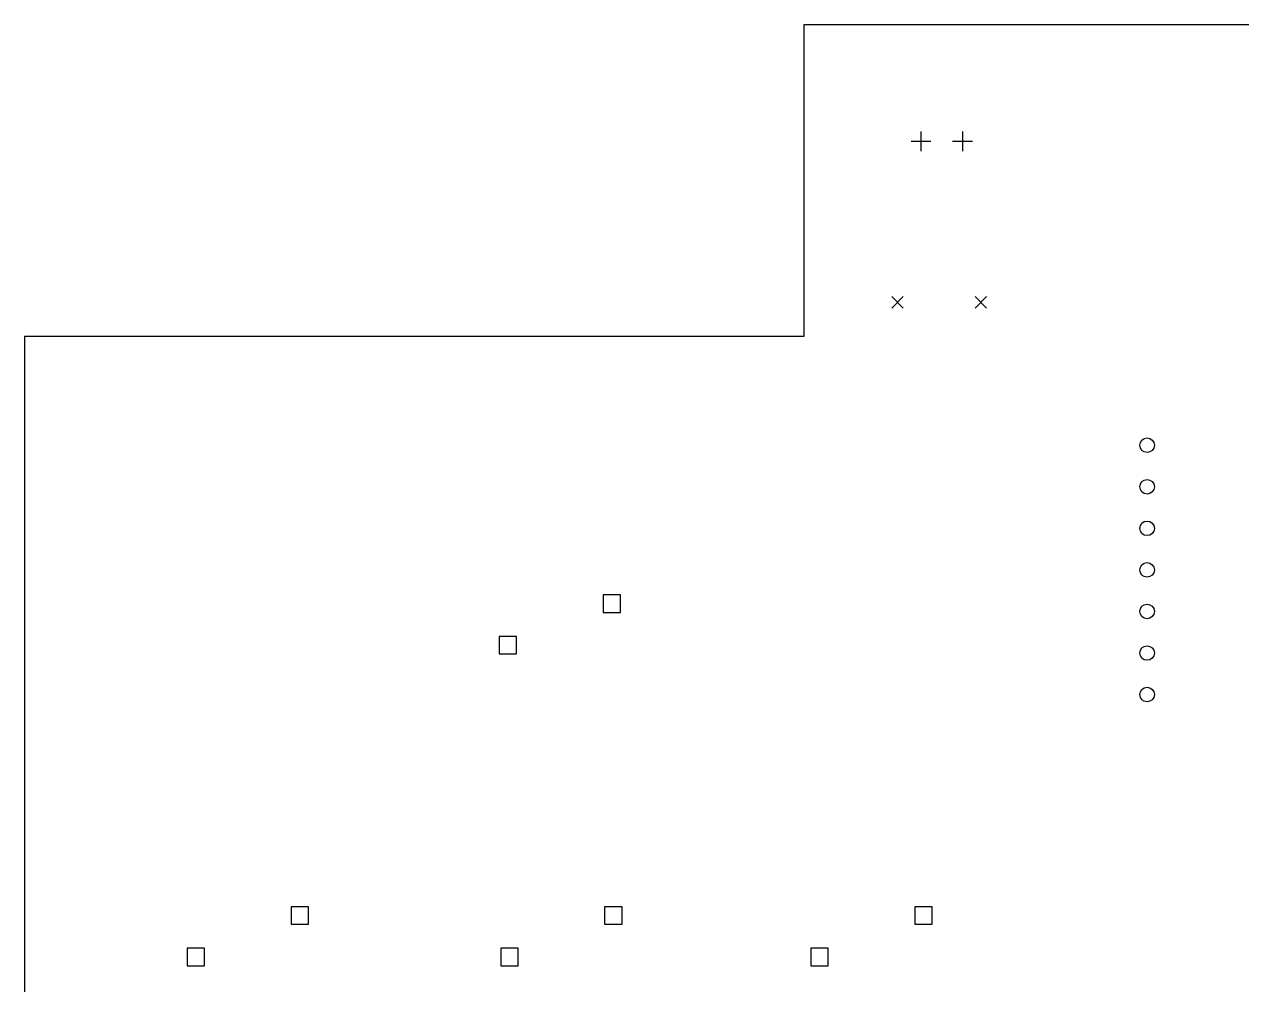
# Model space of a CAD drawing. Header units: millimetres. Extents: x 87 to 238, y -159 to -43.
# Drawn here: x 88.1 to 162.5, y -101.5 to -42.9 of the extents above; entities that cross this region are included whole.
import ezdxf

# ---------------------------------------------------------------- set-up
doc = ezdxf.new("R2010")
doc.units = ezdxf.units.MM
doc.layers.add('BLACK', color=250, linetype='CONTINUOUS')

msp = doc.modelspace()

# ---------------------------------------------------------------- linework, layer by layer
at = {"layer": 'BLACK', "linetype": 'CONTINUOUS'}
for p, q in [((135.73125, -42.8625), (192.88125, -42.8625)), ((135.73125, -61.9125), (135.73125, -42.8625)), ((142.875, -49.40125), (142.875, -50.61125)), ((145.415, -49.40125), (145.415, -50.61125)), ((142.27, -50.00625), (143.48, -50.00625)), ((144.81, -50.00625), (146.02, -50.00625)), ((141.09625, -59.502606), (141.79625, -60.202606)), ((141.79625, -59.502606), (141.09625, -60.202606)), ((146.17625, -59.502606), (146.87625, -60.202606)), ((146.87625, -59.502606), (146.17625, -60.202606)), ((88.10625, -61.9125), (88.10625, -142.875)), ((88.10625, -61.9125), (135.73125, -61.9125)), ((124.514085, -77.733415), (123.453415, -77.733415)), ((123.453415, -77.733415), (123.453415, -78.794085)), ((124.514085, -78.794085), (124.514085, -77.733415)), ((123.453415, -78.794085), (124.514085, -78.794085)), ((118.164085, -80.273415), (117.103415, -80.273415)), ((117.103415, -80.273415), (117.103415, -81.334085)), ((118.164085, -81.334085), (118.164085, -80.273415)), ((117.103415, -81.334085), (118.164085, -81.334085)), ((105.464085, -96.783415), (104.403415, -96.783415)), ((104.403415, -96.783415), (104.403415, -97.844085)), ((105.464085, -97.844085), (105.464085, -96.783415)), ((124.612835, -96.783415), (123.552165, -96.783415)), ((123.552165, -96.783415), (123.552165, -97.844085)), ((124.612835, -97.844085), (124.612835, -96.783415)), ((143.564085, -96.783415), (142.503415, -96.783415)), ((142.503415, -96.783415), (142.503415, -97.844085)), ((143.564085, -97.844085), (143.564085, -96.783415)), ((104.403415, -97.844085), (105.464085, -97.844085)), ((123.552165, -97.844085), (124.612835, -97.844085)), ((142.503415, -97.844085), (143.564085, -97.844085)), ((99.114085, -99.323415), (98.053415, -99.323415)), ((98.053415, -99.323415), (98.053415, -100.384085)), ((99.114085, -100.384085), (99.114085, -99.323415)), ((118.262835, -99.323415), (117.202165, -99.323415)), ((117.202165, -99.323415), (117.202165, -100.384085)), ((118.262835, -100.384085), (118.262835, -99.323415)), ((137.214085, -99.323415), (136.153415, -99.323415)), ((136.153415, -99.323415), (136.153415, -100.384085)), ((137.214085, -100.384085), (137.214085, -99.323415)), ((98.053415, -100.384085), (99.114085, -100.384085)), ((117.202165, -100.384085), (118.262835, -100.384085)), ((136.153415, -100.384085), (137.214085, -100.384085))]:
    msp.add_line(p, q, dxfattribs=at)
at = {"layer": 'BLACK'}
for centre in [(156.68625, -68.58), (156.68625, -71.12), (156.68625, -73.66), (156.68625, -76.2), (156.68625, -78.74), (156.68625, -81.28), (156.68625, -83.82)]:
    msp.add_circle(centre, 0.4445, dxfattribs=at)

doc.saveas('drawing.dxf')
